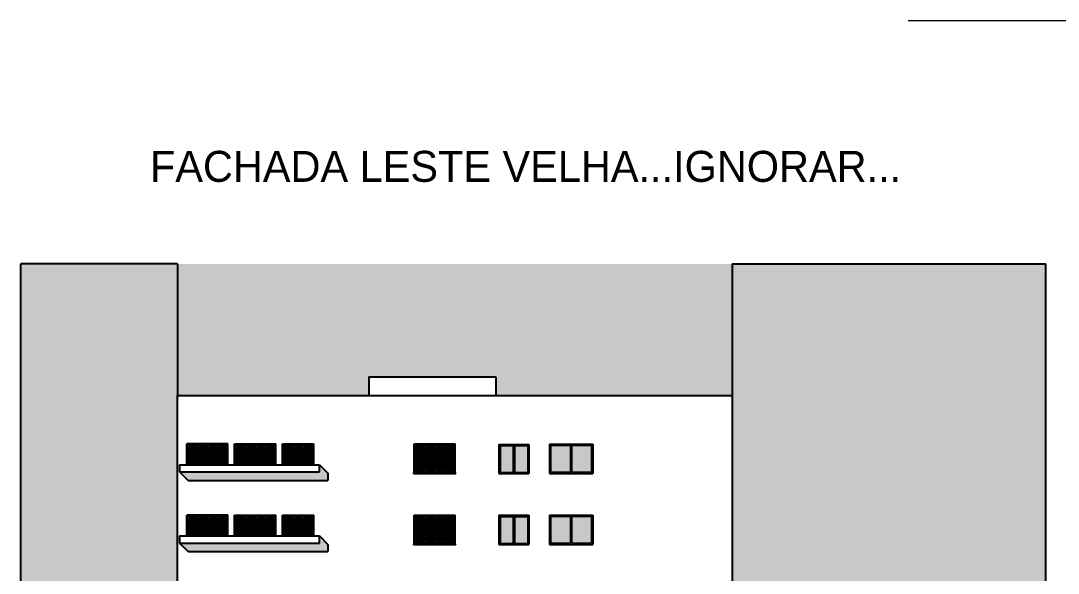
# Model space of a CAD drawing. Header units: millimetres. Extents: x 935 to 1399, y 512 to 900.
# Drawn here: x 1084.29 to 1127.3, y 674.51 to 697.43 of the extents above; entities that cross this region are included whole.
import ezdxf

# ---------------------------------------------------------------- set-up
doc = ezdxf.new("R2010")
doc.units = ezdxf.units.MM
doc.layers.add('MOBIL', color=7, linetype='Continuous')
doc.layers.add('P-Lim_trac_viario', color=1, linetype='Continuous', lineweight=20)

msp = doc.modelspace()

# ---------------------------------------------------------------- hatches: boundary and pattern name
for points in [[(1090.78597, 687.33756), (1084.28597, 687.33756), (1084.28597, 681.88756), (1090.78597, 681.88756)], [(1098.71807, 687.33756), (1090.78597, 687.33756), (1090.78597, 681.88756), (1098.71807, 681.88756), (1098.71807, 682.65756)], [(1113.78597, 687.33756), (1098.71807, 687.33756), (1098.71807, 682.65756), (1103.98597, 682.65756), (1103.98597, 681.88756), (1113.78597, 681.88756)], [(1126.78597, 687.33756), (1113.78597, 687.33756), (1113.78597, 681.88756), (1113.78597, 648.23756), (1126.78597, 648.23756)], [(1090.78597, 681.88756), (1084.28597, 681.88756), (1084.28597, 665.06256), (1090.78597, 665.06256)]]:
    msp.add_hatch(color=254).paths.add_polyline_path(points)
at = {"layer": 'MOBIL'}
h = msp.add_hatch(color=254, dxfattribs=at)
h.paths.add_polyline_path([(1104.70617, 679.80975), (1104.15817, 679.80975), (1104.15817, 678.68975), (1104.70617, 678.68975)])
h.paths.add_polyline_path([(1105.30417, 679.80975), (1104.75617, 679.80975), (1104.75617, 678.68975), (1105.30417, 678.68975)])
h.paths.add_polyline_path([(1104.70617, 676.86475), (1104.15817, 676.86475), (1104.15817, 675.74475), (1104.70617, 675.74475)])
h.paths.add_polyline_path([(1104.75617, 675.74475), (1105.30417, 675.74475), (1105.30417, 676.86475), (1104.75617, 676.86475)])
h.paths.add_polyline_path([(1106.24762, 675.74975), (1107.08012, 675.74975), (1107.08012, 676.86975), (1106.24762, 676.86975)])
h.paths.add_polyline_path([(1107.12512, 675.74975), (1107.95262, 675.74975), (1107.95262, 676.86975), (1107.12512, 676.86975)])
h.paths.add_polyline_path([(1107.08012, 679.81475), (1106.24762, 679.81475), (1106.24762, 678.69475), (1107.08012, 678.69475)])
h.paths.add_polyline_path([(1107.95262, 678.69475), (1107.95262, 679.81475), (1107.12512, 679.81475), (1107.12512, 678.69475)])
h = msp.add_hatch(color=254, dxfattribs=at)
h.paths.add_polyline_path([(1090.869, 678.70975), (1091.22256, 678.35619), (1097.02074, 678.35619), (1097.02074, 678.65619), (1096.66718, 679.00975), (1096.66718, 678.70975)])
h.paths.add_polyline_path([(1090.869, 675.75975), (1091.22256, 675.40619), (1097.02074, 675.40619), (1097.02074, 675.70619), (1096.66718, 676.05975), (1096.66718, 675.75975)])

# ---------------------------------------------------------------- linework, layer by layer
at = {"color": 254}
for p, q in [((1084.28597, 645.73756), (1084.28597, 687.33756)), ((1090.78597, 687.33756), (1084.28597, 687.33756)), ((1090.78597, 687.33756), (1090.78597, 681.88756)), ((1113.78597, 687.33756), (1113.78597, 681.88756)), ((1113.78597, 687.33756), (1126.78597, 687.33756)), ((1126.78597, 645.73756), (1126.78597, 687.33756))]:
    msp.add_line(p, q, dxfattribs=at)
at = {"color": 1}
for p, q in [((1098.71807, 682.65756), (1098.71807, 681.88756)), ((1098.71807, 682.65756), (1103.98597, 682.65756)), ((1103.98597, 682.65756), (1103.98597, 681.88756)), ((1104.10817, 679.85475), (1104.10817, 678.64475)), ((1104.10817, 679.85475), (1105.34917, 679.85475)), ((1104.15817, 679.80975), (1104.70617, 679.80975)), ((1104.15817, 679.80975), (1104.15817, 678.68975)), ((1104.70617, 679.80975), (1104.70617, 678.68975)), ((1104.75617, 679.80975), (1104.75617, 678.68975)), ((1104.75617, 679.80975), (1105.30417, 679.80975)), ((1105.30417, 679.80975), (1105.30417, 678.68975)), ((1105.34917, 679.85475), (1105.34917, 678.68975)), ((1106.20262, 679.86475), (1108.00262, 679.86475)), ((1106.20262, 679.86475), (1106.20262, 678.64475)), ((1106.24762, 679.81475), (1106.24762, 678.69475)), ((1106.24762, 679.81475), (1107.08012, 679.81475)), ((1106.24762, 679.81475), (1107.08012, 679.81475)), ((1107.08012, 679.81475), (1107.08012, 678.69475)), ((1107.12512, 679.81475), (1107.12512, 678.69475)), ((1107.12512, 679.81475), (1107.42112, 679.81475)), ((1107.12512, 679.81475), (1107.95262, 679.81475)), ((1104.10817, 678.64475), (1105.34917, 678.64475)), ((1104.15817, 678.68975), (1104.70617, 678.68975)), ((1104.75617, 678.68975), (1105.30417, 678.68975)), ((1105.34917, 678.68975), (1105.34917, 678.64475)), ((1106.20262, 678.64475), (1108.00262, 678.64475)), ((1106.24762, 678.69475), (1107.08012, 678.69475)), ((1106.24762, 678.69475), (1107.08012, 678.69475)), ((1107.12512, 678.69475), (1107.42112, 678.69475)), ((1107.12512, 678.69475), (1107.95262, 678.69475)), ((1104.10817, 676.90975), (1104.10817, 675.69975)), ((1104.10817, 676.90975), (1105.34917, 676.90975)), ((1104.15817, 676.86475), (1104.70617, 676.86475)), ((1104.15817, 676.86475), (1104.15817, 675.74475)), ((1104.70617, 676.86475), (1104.70617, 675.74475)), ((1104.75617, 676.86475), (1104.75617, 675.74475)), ((1104.75617, 676.86475), (1105.30417, 676.86475)), ((1105.30417, 676.86475), (1105.30417, 675.74475)), ((1105.34917, 676.90975), (1105.34917, 675.74475)), ((1106.20262, 676.91975), (1108.00262, 676.91975)), ((1106.20262, 676.91975), (1106.20262, 675.69975)), ((1106.24762, 676.86975), (1106.24762, 675.74975)), ((1106.24762, 676.86975), (1107.08012, 676.86975)), ((1106.24762, 676.86975), (1107.08012, 676.86975)), ((1107.08012, 676.86975), (1107.08012, 675.74975)), ((1107.12512, 676.86975), (1107.12512, 675.74975)), ((1107.12512, 676.86975), (1107.42112, 676.86975)), ((1107.12512, 676.86975), (1107.95262, 676.86975)), ((1104.15817, 675.74475), (1104.70617, 675.74475)), ((1104.75617, 675.74475), (1105.30417, 675.74475)), ((1105.34917, 675.74475), (1105.34917, 675.69975)), ((1106.24762, 675.74975), (1107.08012, 675.74975)), ((1106.24762, 675.74975), (1107.08012, 675.74975)), ((1107.12512, 675.74975), (1107.42112, 675.74975)), ((1107.12512, 675.74975), (1107.95262, 675.74975)), ((1104.10817, 675.69975), (1105.34917, 675.69975)), ((1106.20262, 675.69975), (1108.00262, 675.69975))]:
    msp.add_line(p, q, dxfattribs=at)
at = {"color": 6}
for p, q in [((1090.78597, 681.88756), (1113.78597, 681.88756)), ((1090.78597, 648.23756), (1090.78597, 681.88756)), ((1113.78597, 681.88756), (1113.78597, 648.23756))]:
    msp.add_line(p, q, dxfattribs=at)
for p, q in [((1092.869, 679.86975), (1091.169, 679.86975)), ((1091.169, 679.00975), (1091.169, 679.86975)), ((1092.819, 679.81975), (1091.219, 679.81975)), ((1091.219, 679.00975), (1091.219, 679.81975)), ((1091.569, 679.74975), (1091.269, 679.74975)), ((1091.269, 679.00975), (1091.269, 679.74975)), ((1091.569, 679.68975), (1091.269, 679.68975)), ((1091.569, 679.62975), (1091.269, 679.62975)), ((1091.569, 679.00975), (1091.569, 679.74975)), ((1091.619, 679.00975), (1091.619, 679.81975)), ((1091.969, 679.74975), (1091.669, 679.74975)), ((1091.669, 679.00975), (1091.669, 679.74975)), ((1091.969, 679.68975), (1091.669, 679.68975)), ((1091.969, 679.62975), (1091.669, 679.62975)), ((1091.969, 679.00975), (1091.969, 679.74975)), ((1092.019, 679.00975), (1092.019, 679.81975)), ((1092.369, 679.74975), (1092.069, 679.74975)), ((1092.069, 679.00975), (1092.069, 679.74975)), ((1092.369, 679.68975), (1092.069, 679.68975)), ((1092.369, 679.62975), (1092.069, 679.62975)), ((1092.369, 679.00975), (1092.369, 679.74975)), ((1092.419, 679.00975), (1092.419, 679.81975)), ((1092.769, 679.74975), (1092.469, 679.74975)), ((1092.469, 679.00975), (1092.469, 679.74975)), ((1092.769, 679.68975), (1092.469, 679.68975)), ((1092.769, 679.62975), (1092.469, 679.62975)), ((1092.769, 679.00975), (1092.769, 679.74975)), ((1092.819, 679.00975), (1092.819, 679.81975)), ((1092.869, 679.00975), (1092.869, 679.86975)), ((1093.15443, 679.00975), (1093.15443, 679.86975)), ((1094.80443, 679.81975), (1093.20443, 679.81975)), ((1093.20443, 679.00975), (1093.20443, 679.81975)), ((1093.55443, 679.74975), (1093.25443, 679.74975)), ((1093.25443, 679.00975), (1093.25443, 679.74975)), ((1093.55443, 679.68975), (1093.25443, 679.68975)), ((1093.55443, 679.62975), (1093.25443, 679.62975)), ((1093.55443, 679.00975), (1093.55443, 679.74975)), ((1093.60443, 679.00975), (1093.60443, 679.81975)), ((1093.95443, 679.74975), (1093.65443, 679.74975)), ((1093.65443, 679.00975), (1093.65443, 679.74975)), ((1093.95443, 679.68975), (1093.65443, 679.68975)), ((1093.95443, 679.62975), (1093.65443, 679.62975)), ((1093.95443, 679.00975), (1093.95443, 679.74975)), ((1094.00443, 679.00975), (1094.00443, 679.81975)), ((1094.35443, 679.74975), (1094.05443, 679.74975)), ((1094.05443, 679.00975), (1094.05443, 679.74975)), ((1094.35443, 679.68975), (1094.05443, 679.68975)), ((1094.35443, 679.62975), (1094.05443, 679.62975)), ((1094.35443, 679.00975), (1094.35443, 679.74975)), ((1094.40443, 679.00975), (1094.40443, 679.81975)), ((1094.75443, 679.74975), (1094.45443, 679.74975)), ((1094.45443, 679.00975), (1094.45443, 679.74975)), ((1094.75443, 679.68975), (1094.45443, 679.68975)), ((1094.75443, 679.62975), (1094.45443, 679.62975)), ((1094.75443, 679.00975), (1094.75443, 679.74975)), ((1094.80443, 679.00975), (1094.80443, 679.81975)), ((1094.85443, 679.00975), (1094.85443, 679.86975)), ((1095.13648, 679.00975), (1095.13648, 679.86975)), ((1096.38648, 679.81975), (1095.18648, 679.81975)), ((1095.18648, 679.00975), (1095.18648, 679.81975)), ((1095.53648, 679.74975), (1095.23648, 679.74975)), ((1095.23648, 679.00975), (1095.23648, 679.74975)), ((1095.53648, 679.68975), (1095.23648, 679.68975)), ((1095.53648, 679.62975), (1095.23648, 679.62975)), ((1095.53648, 679.00975), (1095.53648, 679.74975)), ((1095.58648, 679.00975), (1095.58648, 679.81975)), ((1095.93648, 679.74975), (1095.63648, 679.74975)), ((1095.63648, 679.00975), (1095.63648, 679.74975)), ((1095.93648, 679.68975), (1095.63648, 679.68975)), ((1095.93648, 679.62975), (1095.63648, 679.62975)), ((1095.93648, 679.00975), (1095.93648, 679.74975)), ((1095.98648, 679.00975), (1095.98648, 679.81975)), ((1096.33648, 679.74975), (1096.03648, 679.74975)), ((1096.03648, 679.00975), (1096.03648, 679.74975)), ((1096.33648, 679.68975), (1096.03648, 679.68975)), ((1096.33648, 679.62975), (1096.03648, 679.62975)), ((1096.33648, 679.00975), (1096.33648, 679.74975)), ((1096.38648, 679.00975), (1096.38648, 679.81975)), ((1096.43648, 679.00975), (1096.43648, 679.86975)), ((1100.59487, 678.66975), (1100.59487, 679.86975)), ((1102.24487, 679.81975), (1100.64487, 679.81975)), ((1100.64487, 678.71975), (1100.64487, 679.81975)), ((1100.69487, 678.78975), (1100.69487, 679.74975)), ((1100.99487, 679.74975), (1100.69487, 679.74975)), ((1100.99487, 679.68975), (1100.69487, 679.68975)), ((1100.99487, 679.62975), (1100.69487, 679.62975)), ((1100.99487, 678.78975), (1100.99487, 679.74975)), ((1101.04487, 678.71975), (1101.04487, 679.81975)), ((1101.09487, 678.78975), (1101.09487, 679.74975)), ((1101.39487, 679.74975), (1101.09487, 679.74975)), ((1101.39487, 679.68975), (1101.09487, 679.68975)), ((1101.39487, 679.62975), (1101.09487, 679.62975)), ((1101.39487, 678.78975), (1101.39487, 679.74975)), ((1101.44487, 678.71975), (1101.44487, 679.81975)), ((1101.49487, 678.78975), (1101.49487, 679.74975)), ((1101.79487, 679.74975), (1101.49487, 679.74975)), ((1101.79487, 679.68975), (1101.49487, 679.68975)), ((1101.79487, 679.62975), (1101.49487, 679.62975)), ((1101.79487, 678.78975), (1101.79487, 679.74975)), ((1101.84487, 678.71975), (1101.84487, 679.81975)), ((1101.89487, 678.78975), (1101.89487, 679.74975)), ((1102.19487, 679.74975), (1101.89487, 679.74975)), ((1102.19487, 679.68975), (1101.89487, 679.68975)), ((1102.19487, 679.62975), (1101.89487, 679.62975)), ((1102.19487, 678.78975), (1102.19487, 679.74975)), ((1102.24487, 678.71975), (1102.24487, 679.81975)), ((1102.29487, 678.66975), (1102.29487, 679.86975)), ((1091.569, 679.56975), (1091.269, 679.56975)), ((1091.569, 679.50975), (1091.269, 679.50975)), ((1091.569, 679.44975), (1091.269, 679.44975)), ((1091.569, 679.38975), (1091.269, 679.38975)), ((1091.569, 679.32975), (1091.269, 679.32975)), ((1091.569, 679.26975), (1091.269, 679.26975)), ((1091.569, 679.20975), (1091.269, 679.20975)), ((1091.969, 679.56975), (1091.669, 679.56975)), ((1091.969, 679.50975), (1091.669, 679.50975)), ((1091.969, 679.44975), (1091.669, 679.44975)), ((1091.969, 679.38975), (1091.669, 679.38975)), ((1091.969, 679.32975), (1091.669, 679.32975)), ((1091.969, 679.26975), (1091.669, 679.26975)), ((1091.969, 679.20975), (1091.669, 679.20975)), ((1092.369, 679.56975), (1092.069, 679.56975)), ((1092.369, 679.50975), (1092.069, 679.50975)), ((1092.369, 679.44975), (1092.069, 679.44975)), ((1092.369, 679.38975), (1092.069, 679.38975)), ((1092.369, 679.32975), (1092.069, 679.32975)), ((1092.369, 679.26975), (1092.069, 679.26975)), ((1092.369, 679.20975), (1092.069, 679.20975)), ((1092.769, 679.56975), (1092.469, 679.56975)), ((1092.769, 679.50975), (1092.469, 679.50975)), ((1092.769, 679.44975), (1092.469, 679.44975)), ((1092.769, 679.38975), (1092.469, 679.38975)), ((1092.769, 679.32975), (1092.469, 679.32975)), ((1092.769, 679.26975), (1092.469, 679.26975)), ((1092.769, 679.20975), (1092.469, 679.20975)), ((1093.55443, 679.56975), (1093.25443, 679.56975)), ((1093.55443, 679.50975), (1093.25443, 679.50975)), ((1093.55443, 679.44975), (1093.25443, 679.44975)), ((1093.55443, 679.38975), (1093.25443, 679.38975)), ((1093.55443, 679.32975), (1093.25443, 679.32975)), ((1093.55443, 679.26975), (1093.25443, 679.26975)), ((1093.55443, 679.20975), (1093.25443, 679.20975)), ((1093.95443, 679.56975), (1093.65443, 679.56975)), ((1093.95443, 679.50975), (1093.65443, 679.50975)), ((1093.95443, 679.44975), (1093.65443, 679.44975)), ((1093.95443, 679.38975), (1093.65443, 679.38975)), ((1093.95443, 679.32975), (1093.65443, 679.32975)), ((1093.95443, 679.26975), (1093.65443, 679.26975)), ((1093.95443, 679.20975), (1093.65443, 679.20975)), ((1094.35443, 679.56975), (1094.05443, 679.56975)), ((1094.35443, 679.50975), (1094.05443, 679.50975)), ((1094.35443, 679.44975), (1094.05443, 679.44975)), ((1094.35443, 679.38975), (1094.05443, 679.38975)), ((1094.35443, 679.32975), (1094.05443, 679.32975)), ((1094.35443, 679.26975), (1094.05443, 679.26975)), ((1094.35443, 679.20975), (1094.05443, 679.20975)), ((1094.75443, 679.56975), (1094.45443, 679.56975)), ((1094.75443, 679.50975), (1094.45443, 679.50975)), ((1094.75443, 679.44975), (1094.45443, 679.44975)), ((1094.75443, 679.38975), (1094.45443, 679.38975)), ((1094.75443, 679.32975), (1094.45443, 679.32975)), ((1094.75443, 679.26975), (1094.45443, 679.26975)), ((1094.75443, 679.20975), (1094.45443, 679.20975)), ((1095.53648, 679.56975), (1095.23648, 679.56975)), ((1095.53648, 679.50975), (1095.23648, 679.50975)), ((1095.53648, 679.44975), (1095.23648, 679.44975)), ((1095.53648, 679.38975), (1095.23648, 679.38975)), ((1095.53648, 679.32975), (1095.23648, 679.32975)), ((1095.53648, 679.26975), (1095.23648, 679.26975)), ((1095.53648, 679.20975), (1095.23648, 679.20975)), ((1095.93648, 679.56975), (1095.63648, 679.56975)), ((1095.93648, 679.50975), (1095.63648, 679.50975)), ((1095.93648, 679.44975), (1095.63648, 679.44975)), ((1095.93648, 679.38975), (1095.63648, 679.38975)), ((1095.93648, 679.32975), (1095.63648, 679.32975)), ((1095.93648, 679.26975), (1095.63648, 679.26975)), ((1095.93648, 679.20975), (1095.63648, 679.20975)), ((1096.33648, 679.56975), (1096.03648, 679.56975)), ((1096.33648, 679.50975), (1096.03648, 679.50975)), ((1096.33648, 679.44975), (1096.03648, 679.44975)), ((1096.33648, 679.38975), (1096.03648, 679.38975)), ((1096.33648, 679.32975), (1096.03648, 679.32975)), ((1096.33648, 679.26975), (1096.03648, 679.26975)), ((1096.33648, 679.20975), (1096.03648, 679.20975)), ((1100.99487, 679.56975), (1100.69487, 679.56975)), ((1100.99487, 679.50975), (1100.69487, 679.50975)), ((1100.99487, 679.44975), (1100.69487, 679.44975)), ((1100.99487, 679.38975), (1100.69487, 679.38975)), ((1100.99487, 679.32975), (1100.69487, 679.32975)), ((1100.99487, 679.26975), (1100.69487, 679.26975)), ((1100.99487, 679.20975), (1100.69487, 679.20975)), ((1101.39487, 679.56975), (1101.09487, 679.56975)), ((1101.39487, 679.50975), (1101.09487, 679.50975)), ((1101.39487, 679.44975), (1101.09487, 679.44975)), ((1101.39487, 679.38975), (1101.09487, 679.38975)), ((1101.39487, 679.32975), (1101.09487, 679.32975)), ((1101.39487, 679.26975), (1101.09487, 679.26975)), ((1101.39487, 679.20975), (1101.09487, 679.20975)), ((1101.79487, 679.56975), (1101.49487, 679.56975)), ((1101.79487, 679.50975), (1101.49487, 679.50975)), ((1101.79487, 679.44975), (1101.49487, 679.44975)), ((1101.79487, 679.38975), (1101.49487, 679.38975)), ((1101.79487, 679.32975), (1101.49487, 679.32975)), ((1101.79487, 679.26975), (1101.49487, 679.26975)), ((1101.79487, 679.20975), (1101.49487, 679.20975)), ((1102.19487, 679.56975), (1101.89487, 679.56975)), ((1102.19487, 679.50975), (1101.89487, 679.50975)), ((1102.19487, 679.44975), (1101.89487, 679.44975)), ((1102.19487, 679.38975), (1101.89487, 679.38975)), ((1102.19487, 679.32975), (1101.89487, 679.32975)), ((1102.19487, 679.26975), (1101.89487, 679.26975)), ((1102.19487, 679.20975), (1101.89487, 679.20975)), ((1091.569, 679.14975), (1091.269, 679.14975)), ((1091.569, 679.08975), (1091.269, 679.08975)), ((1091.569, 679.02975), (1091.269, 679.02975)), ((1091.969, 679.14975), (1091.669, 679.14975)), ((1091.969, 679.08975), (1091.669, 679.08975)), ((1091.969, 679.02975), (1091.669, 679.02975)), ((1092.369, 679.14975), (1092.069, 679.14975)), ((1092.369, 679.08975), (1092.069, 679.08975)), ((1092.369, 679.02975), (1092.069, 679.02975)), ((1092.769, 679.14975), (1092.469, 679.14975)), ((1092.769, 679.08975), (1092.469, 679.08975)), ((1092.769, 679.02975), (1092.469, 679.02975)), ((1093.55443, 679.14975), (1093.25443, 679.14975)), ((1093.55443, 679.08975), (1093.25443, 679.08975)), ((1093.55443, 679.02975), (1093.25443, 679.02975)), ((1093.95443, 679.14975), (1093.65443, 679.14975)), ((1093.95443, 679.08975), (1093.65443, 679.08975)), ((1093.95443, 679.02975), (1093.65443, 679.02975)), ((1094.35443, 679.14975), (1094.05443, 679.14975)), ((1094.35443, 679.08975), (1094.05443, 679.08975)), ((1094.35443, 679.02975), (1094.05443, 679.02975)), ((1094.75443, 679.14975), (1094.45443, 679.14975)), ((1094.75443, 679.08975), (1094.45443, 679.08975)), ((1094.75443, 679.02975), (1094.45443, 679.02975)), ((1095.53648, 679.14975), (1095.23648, 679.14975)), ((1095.53648, 679.08975), (1095.23648, 679.08975)), ((1095.53648, 679.02975), (1095.23648, 679.02975)), ((1095.93648, 679.14975), (1095.63648, 679.14975)), ((1095.93648, 679.08975), (1095.63648, 679.08975)), ((1095.93648, 679.02975), (1095.63648, 679.02975)), ((1096.33648, 679.14975), (1096.03648, 679.14975)), ((1096.33648, 679.08975), (1096.03648, 679.08975)), ((1096.33648, 679.02975), (1096.03648, 679.02975)), ((1100.99487, 679.14975), (1100.69487, 679.14975)), ((1100.99487, 679.08975), (1100.69487, 679.08975)), ((1100.99487, 679.02975), (1100.69487, 679.02975)), ((1100.99487, 678.96975), (1100.69487, 678.96975)), ((1100.99487, 678.90975), (1100.69487, 678.90975)), ((1100.99487, 678.84975), (1100.69487, 678.84975)), ((1100.69487, 678.78975), (1100.99487, 678.78975)), ((1101.39487, 679.14975), (1101.09487, 679.14975)), ((1101.39487, 679.08975), (1101.09487, 679.08975)), ((1101.39487, 679.02975), (1101.09487, 679.02975)), ((1101.39487, 678.96975), (1101.09487, 678.96975)), ((1101.39487, 678.90975), (1101.09487, 678.90975)), ((1101.39487, 678.84975), (1101.09487, 678.84975)), ((1101.09487, 678.78975), (1101.39487, 678.78975)), ((1101.79487, 679.14975), (1101.49487, 679.14975)), ((1101.79487, 679.08975), (1101.49487, 679.08975)), ((1101.79487, 679.02975), (1101.49487, 679.02975)), ((1101.79487, 678.96975), (1101.49487, 678.96975)), ((1101.79487, 678.90975), (1101.49487, 678.90975)), ((1101.79487, 678.84975), (1101.49487, 678.84975)), ((1101.49487, 678.78975), (1101.79487, 678.78975)), ((1102.19487, 679.14975), (1101.89487, 679.14975)), ((1102.19487, 679.08975), (1101.89487, 679.08975)), ((1102.19487, 679.02975), (1101.89487, 679.02975)), ((1102.19487, 678.96975), (1101.89487, 678.96975)), ((1102.19487, 678.90975), (1101.89487, 678.90975)), ((1102.19487, 678.84975), (1101.89487, 678.84975)), ((1101.89487, 678.78975), (1102.19487, 678.78975)), ((1100.56487, 678.66975), (1102.32487, 678.66975)), ((1100.56487, 678.64975), (1100.56487, 678.66975)), ((1100.56487, 678.64975), (1102.32487, 678.64975)), ((1100.64487, 678.71975), (1102.24487, 678.71975)), ((1102.32487, 678.64975), (1102.32487, 678.66975)), ((1092.869, 676.91975), (1091.169, 676.91975)), ((1091.169, 676.05975), (1091.169, 676.91975)), ((1092.819, 676.86975), (1091.219, 676.86975)), ((1091.219, 676.05975), (1091.219, 676.86975)), ((1091.569, 676.79975), (1091.269, 676.79975)), ((1091.269, 676.05975), (1091.269, 676.79975)), ((1091.569, 676.73975), (1091.269, 676.73975)), ((1091.569, 676.67975), (1091.269, 676.67975)), ((1091.569, 676.61975), (1091.269, 676.61975)), ((1091.569, 676.05975), (1091.569, 676.79975)), ((1091.619, 676.05975), (1091.619, 676.86975)), ((1091.969, 676.79975), (1091.669, 676.79975)), ((1091.669, 676.05975), (1091.669, 676.79975)), ((1091.969, 676.73975), (1091.669, 676.73975)), ((1091.969, 676.67975), (1091.669, 676.67975)), ((1091.969, 676.61975), (1091.669, 676.61975)), ((1091.969, 676.05975), (1091.969, 676.79975)), ((1092.019, 676.05975), (1092.019, 676.86975)), ((1092.369, 676.79975), (1092.069, 676.79975)), ((1092.069, 676.05975), (1092.069, 676.79975)), ((1092.369, 676.73975), (1092.069, 676.73975)), ((1092.369, 676.67975), (1092.069, 676.67975)), ((1092.369, 676.61975), (1092.069, 676.61975)), ((1092.369, 676.05975), (1092.369, 676.79975)), ((1092.419, 676.05975), (1092.419, 676.86975)), ((1092.769, 676.79975), (1092.469, 676.79975)), ((1092.469, 676.05975), (1092.469, 676.79975)), ((1092.769, 676.73975), (1092.469, 676.73975)), ((1092.769, 676.67975), (1092.469, 676.67975)), ((1092.769, 676.61975), (1092.469, 676.61975)), ((1092.769, 676.05975), (1092.769, 676.79975)), ((1092.819, 676.05975), (1092.819, 676.86975)), ((1092.869, 676.05975), (1092.869, 676.91975)), ((1093.15443, 676.05975), (1093.15443, 676.91975)), ((1094.80443, 676.86975), (1093.20443, 676.86975)), ((1093.20443, 676.05975), (1093.20443, 676.86975)), ((1093.55443, 676.79975), (1093.25443, 676.79975)), ((1093.25443, 676.05975), (1093.25443, 676.79975)), ((1093.55443, 676.73975), (1093.25443, 676.73975)), ((1093.55443, 676.67975), (1093.25443, 676.67975)), ((1093.55443, 676.61975), (1093.25443, 676.61975)), ((1093.55443, 676.05975), (1093.55443, 676.79975)), ((1093.60443, 676.05975), (1093.60443, 676.86975)), ((1093.95443, 676.79975), (1093.65443, 676.79975)), ((1093.65443, 676.05975), (1093.65443, 676.79975)), ((1093.95443, 676.73975), (1093.65443, 676.73975)), ((1093.95443, 676.67975), (1093.65443, 676.67975)), ((1093.95443, 676.61975), (1093.65443, 676.61975)), ((1093.95443, 676.05975), (1093.95443, 676.79975)), ((1094.00443, 676.05975), (1094.00443, 676.86975)), ((1094.35443, 676.79975), (1094.05443, 676.79975)), ((1094.05443, 676.05975), (1094.05443, 676.79975)), ((1094.35443, 676.73975), (1094.05443, 676.73975)), ((1094.35443, 676.67975), (1094.05443, 676.67975)), ((1094.35443, 676.61975), (1094.05443, 676.61975)), ((1094.35443, 676.05975), (1094.35443, 676.79975)), ((1094.40443, 676.05975), (1094.40443, 676.86975)), ((1094.75443, 676.79975), (1094.45443, 676.79975)), ((1094.45443, 676.05975), (1094.45443, 676.79975)), ((1094.75443, 676.73975), (1094.45443, 676.73975)), ((1094.75443, 676.67975), (1094.45443, 676.67975)), ((1094.75443, 676.61975), (1094.45443, 676.61975)), ((1094.75443, 676.05975), (1094.75443, 676.79975)), ((1094.80443, 676.05975), (1094.80443, 676.86975)), ((1094.85443, 676.05975), (1094.85443, 676.91975)), ((1095.13648, 676.05975), (1095.13648, 676.91975)), ((1096.38648, 676.86975), (1095.18648, 676.86975)), ((1095.18648, 676.05975), (1095.18648, 676.86975)), ((1095.53648, 676.79975), (1095.23648, 676.79975)), ((1095.23648, 676.05975), (1095.23648, 676.79975)), ((1095.53648, 676.73975), (1095.23648, 676.73975)), ((1095.53648, 676.67975), (1095.23648, 676.67975)), ((1095.53648, 676.61975), (1095.23648, 676.61975)), ((1095.53648, 676.05975), (1095.53648, 676.79975)), ((1095.58648, 676.05975), (1095.58648, 676.86975)), ((1095.93648, 676.79975), (1095.63648, 676.79975)), ((1095.63648, 676.05975), (1095.63648, 676.79975)), ((1095.93648, 676.73975), (1095.63648, 676.73975)), ((1095.93648, 676.67975), (1095.63648, 676.67975)), ((1095.93648, 676.61975), (1095.63648, 676.61975)), ((1095.93648, 676.05975), (1095.93648, 676.79975)), ((1095.98648, 676.05975), (1095.98648, 676.86975)), ((1096.33648, 676.79975), (1096.03648, 676.79975)), ((1096.03648, 676.05975), (1096.03648, 676.79975)), ((1096.33648, 676.73975), (1096.03648, 676.73975)), ((1096.33648, 676.67975), (1096.03648, 676.67975)), ((1096.33648, 676.61975), (1096.03648, 676.61975)), ((1096.33648, 676.05975), (1096.33648, 676.79975)), ((1096.38648, 676.05975), (1096.38648, 676.86975)), ((1096.43648, 676.05975), (1096.43648, 676.91975)), ((1100.59487, 675.71975), (1100.59487, 676.91975)), ((1102.24487, 676.86975), (1100.64487, 676.86975)), ((1100.64487, 675.76975), (1100.64487, 676.86975)), ((1100.69487, 675.83975), (1100.69487, 676.79975)), ((1100.99487, 676.79975), (1100.69487, 676.79975)), ((1100.99487, 676.73975), (1100.69487, 676.73975)), ((1100.99487, 676.67975), (1100.69487, 676.67975)), ((1100.99487, 676.61975), (1100.69487, 676.61975)), ((1100.99487, 675.83975), (1100.99487, 676.79975)), ((1101.04487, 675.76975), (1101.04487, 676.86975)), ((1101.09487, 675.83975), (1101.09487, 676.79975)), ((1101.39487, 676.79975), (1101.09487, 676.79975)), ((1101.39487, 676.73975), (1101.09487, 676.73975)), ((1101.39487, 676.67975), (1101.09487, 676.67975)), ((1101.39487, 676.61975), (1101.09487, 676.61975)), ((1101.39487, 675.83975), (1101.39487, 676.79975)), ((1101.44487, 675.76975), (1101.44487, 676.86975)), ((1101.49487, 675.83975), (1101.49487, 676.79975)), ((1101.79487, 676.79975), (1101.49487, 676.79975)), ((1101.79487, 676.73975), (1101.49487, 676.73975)), ((1101.79487, 676.67975), (1101.49487, 676.67975)), ((1101.79487, 676.61975), (1101.49487, 676.61975)), ((1101.79487, 675.83975), (1101.79487, 676.79975)), ((1101.84487, 675.76975), (1101.84487, 676.86975)), ((1101.89487, 675.83975), (1101.89487, 676.79975)), ((1102.19487, 676.79975), (1101.89487, 676.79975)), ((1102.19487, 676.73975), (1101.89487, 676.73975)), ((1102.19487, 676.67975), (1101.89487, 676.67975)), ((1102.19487, 676.61975), (1101.89487, 676.61975)), ((1102.19487, 675.83975), (1102.19487, 676.79975)), ((1102.24487, 675.76975), (1102.24487, 676.86975)), ((1102.29487, 675.71975), (1102.29487, 676.91975)), ((1091.569, 676.55975), (1091.269, 676.55975)), ((1091.569, 676.49975), (1091.269, 676.49975)), ((1091.569, 676.43975), (1091.269, 676.43975)), ((1091.569, 676.37975), (1091.269, 676.37975)), ((1091.569, 676.31975), (1091.269, 676.31975)), ((1091.569, 676.25975), (1091.269, 676.25975)), ((1091.569, 676.19975), (1091.269, 676.19975)), ((1091.969, 676.55975), (1091.669, 676.55975)), ((1091.969, 676.49975), (1091.669, 676.49975)), ((1091.969, 676.43975), (1091.669, 676.43975)), ((1091.969, 676.37975), (1091.669, 676.37975)), ((1091.969, 676.31975), (1091.669, 676.31975)), ((1091.969, 676.25975), (1091.669, 676.25975)), ((1091.969, 676.19975), (1091.669, 676.19975)), ((1092.369, 676.55975), (1092.069, 676.55975)), ((1092.369, 676.49975), (1092.069, 676.49975)), ((1092.369, 676.43975), (1092.069, 676.43975)), ((1092.369, 676.37975), (1092.069, 676.37975)), ((1092.369, 676.31975), (1092.069, 676.31975)), ((1092.369, 676.25975), (1092.069, 676.25975)), ((1092.369, 676.19975), (1092.069, 676.19975)), ((1092.769, 676.55975), (1092.469, 676.55975)), ((1092.769, 676.49975), (1092.469, 676.49975)), ((1092.769, 676.43975), (1092.469, 676.43975)), ((1092.769, 676.37975), (1092.469, 676.37975)), ((1092.769, 676.31975), (1092.469, 676.31975)), ((1092.769, 676.25975), (1092.469, 676.25975)), ((1092.769, 676.19975), (1092.469, 676.19975)), ((1093.55443, 676.55975), (1093.25443, 676.55975)), ((1093.55443, 676.49975), (1093.25443, 676.49975)), ((1093.55443, 676.43975), (1093.25443, 676.43975)), ((1093.55443, 676.37975), (1093.25443, 676.37975)), ((1093.55443, 676.31975), (1093.25443, 676.31975)), ((1093.55443, 676.25975), (1093.25443, 676.25975)), ((1093.55443, 676.19975), (1093.25443, 676.19975)), ((1093.95443, 676.55975), (1093.65443, 676.55975)), ((1093.95443, 676.49975), (1093.65443, 676.49975)), ((1093.95443, 676.43975), (1093.65443, 676.43975)), ((1093.95443, 676.37975), (1093.65443, 676.37975)), ((1093.95443, 676.31975), (1093.65443, 676.31975)), ((1093.95443, 676.25975), (1093.65443, 676.25975)), ((1093.95443, 676.19975), (1093.65443, 676.19975)), ((1094.35443, 676.55975), (1094.05443, 676.55975)), ((1094.35443, 676.49975), (1094.05443, 676.49975)), ((1094.35443, 676.43975), (1094.05443, 676.43975)), ((1094.35443, 676.37975), (1094.05443, 676.37975)), ((1094.35443, 676.31975), (1094.05443, 676.31975)), ((1094.35443, 676.25975), (1094.05443, 676.25975)), ((1094.35443, 676.19975), (1094.05443, 676.19975)), ((1094.75443, 676.55975), (1094.45443, 676.55975)), ((1094.75443, 676.49975), (1094.45443, 676.49975)), ((1094.75443, 676.43975), (1094.45443, 676.43975)), ((1094.75443, 676.37975), (1094.45443, 676.37975)), ((1094.75443, 676.31975), (1094.45443, 676.31975)), ((1094.75443, 676.25975), (1094.45443, 676.25975)), ((1094.75443, 676.19975), (1094.45443, 676.19975)), ((1095.53648, 676.55975), (1095.23648, 676.55975)), ((1095.53648, 676.49975), (1095.23648, 676.49975)), ((1095.53648, 676.43975), (1095.23648, 676.43975)), ((1095.53648, 676.37975), (1095.23648, 676.37975)), ((1095.53648, 676.31975), (1095.23648, 676.31975)), ((1095.53648, 676.25975), (1095.23648, 676.25975)), ((1095.53648, 676.19975), (1095.23648, 676.19975)), ((1095.93648, 676.55975), (1095.63648, 676.55975)), ((1095.93648, 676.49975), (1095.63648, 676.49975)), ((1095.93648, 676.43975), (1095.63648, 676.43975)), ((1095.93648, 676.37975), (1095.63648, 676.37975)), ((1095.93648, 676.31975), (1095.63648, 676.31975)), ((1095.93648, 676.25975), (1095.63648, 676.25975)), ((1095.93648, 676.19975), (1095.63648, 676.19975)), ((1096.33648, 676.55975), (1096.03648, 676.55975)), ((1096.33648, 676.49975), (1096.03648, 676.49975)), ((1096.33648, 676.43975), (1096.03648, 676.43975)), ((1096.33648, 676.37975), (1096.03648, 676.37975)), ((1096.33648, 676.31975), (1096.03648, 676.31975)), ((1096.33648, 676.25975), (1096.03648, 676.25975)), ((1096.33648, 676.19975), (1096.03648, 676.19975)), ((1100.99487, 676.55975), (1100.69487, 676.55975)), ((1100.99487, 676.49975), (1100.69487, 676.49975)), ((1100.99487, 676.43975), (1100.69487, 676.43975)), ((1100.99487, 676.37975), (1100.69487, 676.37975)), ((1100.99487, 676.31975), (1100.69487, 676.31975)), ((1100.99487, 676.25975), (1100.69487, 676.25975)), ((1100.99487, 676.19975), (1100.69487, 676.19975)), ((1101.39487, 676.55975), (1101.09487, 676.55975)), ((1101.39487, 676.49975), (1101.09487, 676.49975)), ((1101.39487, 676.43975), (1101.09487, 676.43975)), ((1101.39487, 676.37975), (1101.09487, 676.37975)), ((1101.39487, 676.31975), (1101.09487, 676.31975)), ((1101.39487, 676.25975), (1101.09487, 676.25975)), ((1101.39487, 676.19975), (1101.09487, 676.19975)), ((1101.79487, 676.55975), (1101.49487, 676.55975)), ((1101.79487, 676.49975), (1101.49487, 676.49975)), ((1101.79487, 676.43975), (1101.49487, 676.43975)), ((1101.79487, 676.37975), (1101.49487, 676.37975)), ((1101.79487, 676.31975), (1101.49487, 676.31975)), ((1101.79487, 676.25975), (1101.49487, 676.25975)), ((1101.79487, 676.19975), (1101.49487, 676.19975)), ((1102.19487, 676.55975), (1101.89487, 676.55975)), ((1102.19487, 676.49975), (1101.89487, 676.49975)), ((1102.19487, 676.43975), (1101.89487, 676.43975)), ((1102.19487, 676.37975), (1101.89487, 676.37975)), ((1102.19487, 676.31975), (1101.89487, 676.31975)), ((1102.19487, 676.25975), (1101.89487, 676.25975)), ((1102.19487, 676.19975), (1101.89487, 676.19975)), ((1091.569, 676.13975), (1091.269, 676.13975)), ((1091.569, 676.07975), (1091.269, 676.07975)), ((1091.969, 676.13975), (1091.669, 676.13975)), ((1091.969, 676.07975), (1091.669, 676.07975)), ((1092.369, 676.13975), (1092.069, 676.13975)), ((1092.369, 676.07975), (1092.069, 676.07975)), ((1092.769, 676.13975), (1092.469, 676.13975)), ((1092.769, 676.07975), (1092.469, 676.07975)), ((1093.55443, 676.13975), (1093.25443, 676.13975)), ((1093.55443, 676.07975), (1093.25443, 676.07975)), ((1093.95443, 676.13975), (1093.65443, 676.13975)), ((1093.95443, 676.07975), (1093.65443, 676.07975)), ((1094.35443, 676.13975), (1094.05443, 676.13975)), ((1094.35443, 676.07975), (1094.05443, 676.07975)), ((1094.75443, 676.13975), (1094.45443, 676.13975)), ((1094.75443, 676.07975), (1094.45443, 676.07975)), ((1095.53648, 676.13975), (1095.23648, 676.13975)), ((1095.53648, 676.07975), (1095.23648, 676.07975)), ((1095.93648, 676.13975), (1095.63648, 676.13975)), ((1095.93648, 676.07975), (1095.63648, 676.07975)), ((1096.33648, 676.13975), (1096.03648, 676.13975)), ((1096.33648, 676.07975), (1096.03648, 676.07975)), ((1100.64487, 675.76975), (1102.24487, 675.76975)), ((1100.99487, 676.13975), (1100.69487, 676.13975)), ((1100.99487, 676.07975), (1100.69487, 676.07975)), ((1100.99487, 676.01975), (1100.69487, 676.01975)), ((1100.99487, 675.95975), (1100.69487, 675.95975)), ((1100.99487, 675.89975), (1100.69487, 675.89975)), ((1100.69487, 675.83975), (1100.99487, 675.83975)), ((1101.39487, 676.13975), (1101.09487, 676.13975)), ((1101.39487, 676.07975), (1101.09487, 676.07975)), ((1101.39487, 676.01975), (1101.09487, 676.01975)), ((1101.39487, 675.95975), (1101.09487, 675.95975)), ((1101.39487, 675.89975), (1101.09487, 675.89975)), ((1101.09487, 675.83975), (1101.39487, 675.83975)), ((1101.79487, 676.13975), (1101.49487, 676.13975)), ((1101.79487, 676.07975), (1101.49487, 676.07975)), ((1101.79487, 676.01975), (1101.49487, 676.01975)), ((1101.79487, 675.95975), (1101.49487, 675.95975)), ((1101.79487, 675.89975), (1101.49487, 675.89975)), ((1101.49487, 675.83975), (1101.79487, 675.83975)), ((1102.19487, 676.13975), (1101.89487, 676.13975)), ((1102.19487, 676.07975), (1101.89487, 676.07975)), ((1102.19487, 676.01975), (1101.89487, 676.01975)), ((1102.19487, 675.95975), (1101.89487, 675.95975)), ((1102.19487, 675.89975), (1101.89487, 675.89975)), ((1101.89487, 675.83975), (1102.19487, 675.83975)), ((1100.56487, 675.71975), (1102.32487, 675.71975)), ((1100.56487, 675.69975), (1100.56487, 675.71975)), ((1100.56487, 675.69975), (1102.32487, 675.69975)), ((1102.32487, 675.69975), (1102.32487, 675.71975))]:
    msp.add_line(p, q)
at = {"color": 3}
for p, q in [((1090.869, 679.00975), (1090.869, 678.70975)), ((1090.869, 679.00975), (1096.66718, 679.00975)), ((1096.66718, 678.70975), (1096.66718, 679.00975)), ((1090.869, 678.70975), (1096.66718, 678.70975)), ((1090.869, 676.05975), (1090.869, 675.75975)), ((1090.869, 676.05975), (1096.66718, 676.05975)), ((1090.869, 675.75975), (1096.66718, 675.75975)), ((1096.66718, 675.75975), (1096.66718, 676.05975))]:
    msp.add_line(p, q, dxfattribs=at)
at = {"color": 253}
for p, q in [((1096.66718, 679.00975), (1097.02074, 678.65619)), ((1090.869, 678.70975), (1091.22256, 678.35619)), ((1091.22256, 678.35619), (1097.02074, 678.35619)), ((1097.02074, 678.65619), (1097.02074, 678.35619)), ((1090.869, 675.75975), (1091.22256, 675.40619)), ((1096.66718, 676.05975), (1097.02074, 675.70619)), ((1091.22256, 675.40619), (1097.02074, 675.40619)), ((1097.02074, 675.70619), (1097.02074, 675.40619))]:
    msp.add_line(p, q, dxfattribs=at)
at = {"layer": 'MOBIL'}
for p, q in [((1093.15443, 679.86975), (1094.85443, 679.86975)), ((1095.13648, 679.86975), (1096.43648, 679.86975)), ((1100.59487, 679.86975), (1102.29487, 679.86975)), ((1093.15443, 676.91975), (1094.85443, 676.91975)), ((1095.13648, 676.91975), (1096.43648, 676.91975)), ((1100.59487, 676.91975), (1102.29487, 676.91975))]:
    msp.add_line(p, q, dxfattribs=at)
at = {"layer": 'MOBIL', "color": 1}
for p, q in [((1107.95262, 679.81475), (1107.95262, 678.69475)), ((1108.00262, 679.86475), (1108.00262, 678.64475)), ((1107.95262, 676.86975), (1107.95262, 675.74975)), ((1108.00262, 676.91975), (1108.00262, 675.69975))]:
    msp.add_line(p, q, dxfattribs=at)
at = {"layer": 'P-Lim_trac_viario', "color": 7}
msp.add_line((1210.35113, 697.42951), (1121.07509, 697.42951), dxfattribs=at)

# ---------------------------------------------------------------- texts
at = {"insert": (1089.64301, 692.03094), "char_height": 1.2856513, "width": 88.9636863, "attachment_point": 1}
msp.add_mtext('FACHADA LESTE VELHA...IGNORAR...', dxfattribs=at)

doc.saveas('drawing.dxf')
